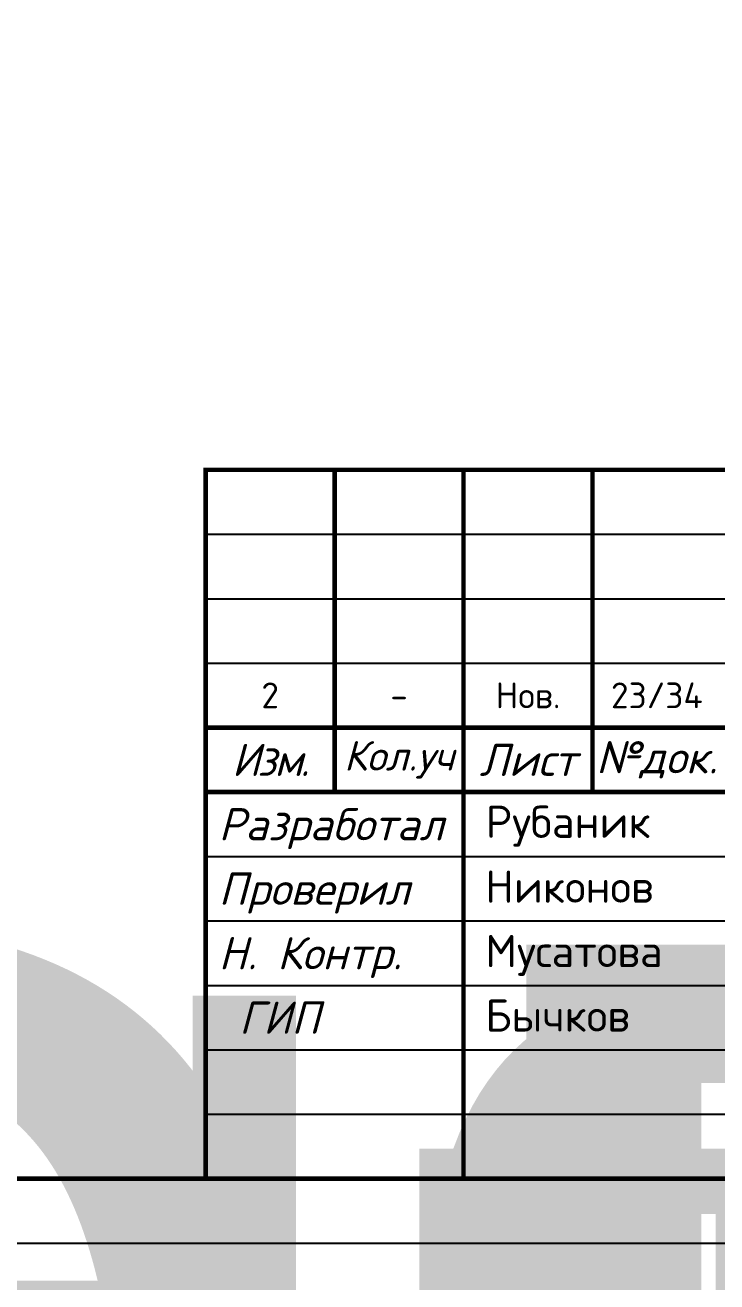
# Model space of a CAD drawing. Header units: millimetres. Extents: x 148937 to 2048786, y 870 to 351006.
# Drawn here: x 734084 to 739450, y 225941 to 235691 of the extents above; entities that cross this region are included whole.
import ezdxf
from ezdxf.enums import TextEntityAlignment as Align

# ---------------------------------------------------------------- set-up
doc = ezdxf.new("R2018")
doc.units = ezdxf.units.MM
doc.styles.add('ICOCPEUR', font='isocpeur.ttf', dxfattribs={"height": 2})
doc.styles.add('М2.5', font='isocpeui.ttf', dxfattribs={"height": 2.5})
doc.styles.add('М3', font='isocpeui.ttf', dxfattribs={"height": 3})

# ---------------------------------------------------------------- blocks, each defined once
blk = doc.blocks.new('*U427')
at = {"style": 'М2.5'}
for tag, height, p in [('ГРАФА_ЗАКАЗЧИК', 2.5, (474.054, 55)), ('ГРАФА_10Ф3-1', 2.5, (405, 32.5)), ('ГРАФА_13Ф3-1', 2.5, (460, 32.5)), ('ГРАФА_10Ф3-2', 2.5, (405, 27.5)), ('ГРАФА_13Ф3-2', 2.5, (460, 27.5)), ('ГРАФА_10Ф3-3', 2.5, (405, 22.5)), ('ГРАФА_13Ф3-3', 2.5, (460, 22.5)), ('ГРАФА_10Ф3-4', 2.5, (405, 17.5)), ('ГРАФА_13Ф3-4', 2.5, (460, 17.5)), ('ГРАФА_10Ф3-5', 2.5, (405, 12.5)), ('ГРАФА_13Ф3-5', 2.5, (460, 12.5)), ('ГРАФА_10Ф3-6', 2.5, (405, 7.5)), ('ГРАФА_13Ф3-6', 2.5, (460, 7.5)), ('СВОЙСТВА_2', 3, (549.573, 2.5)), ('ФОРМАТ', 3, (527.515, 2.5))]:
    blk.add_attdef(tag, text='', height=height, dxfattribs=at).set_placement(p, align=Align.MIDDLE_LEFT)
at = {"style": 'М3'}
for tag, p in [('ГРАФА_1Ф3', (529, 55)), ('ГРАФА_6Ф3', (546.5, 25)), ('ГРАФА_7Ф3', (562.5, 25)), ('ГРАФА_8Ф3', (580, 25))]:
    blk.add_attdef(tag, text='', height=3, dxfattribs=at).set_placement(p, align=Align.MIDDLE_CENTER)
at = {"lineweight": 30, "flags": 104}
for tag, height, p in [('ГРАФА_2Ф3', 2.4, (529, 42.5)), ('ГРАФА_3Ф3', 2.5, (504, 27.5)), ('ГРАФА_4Ф3', 2.5, (504, 12.5))]:
    blk.add_attdef(tag, text='', height=height, dxfattribs=at).set_placement(p, align=Align.MIDDLE_CENTER)
blk = doc.blocks.new('*U433')
blk.add_lwpolyline([(0, 0), (420, 0), (420, 297), (0, 297)], close=True)
at = {"const_width": 0.35}
for points in [[(20, 5), (415, 5), (415, 292), (20, 292)], [(230, 60), (415, 60), (415, 5), (230, 5)]]:
    blk.add_lwpolyline(points, close=True, dxfattribs=at)
for points in [[(240, 35), (240, 60)], [(250, 5), (250, 60)], [(260, 35), (260, 60)], [(230, 40), (295, 40)], [(230, 35), (295, 35)]]:
    blk.add_lwpolyline(points, dxfattribs=at)
for points in [[(230, 55), (295, 55)], [(230, 50), (295, 50)], [(230, 45), (295, 45)], [(230, 30), (295, 30)], [(230, 25), (295, 25)], [(230, 20), (295, 20)], [(230, 15), (295, 15)], [(230, 10), (295, 10)]]:
    blk.add_lwpolyline(points)
at = {"width": 10, "attachment_point": 5, "style": 'М2.5'}
for s, insert, char_height in [('{\\T0.9;Изм.}', (235, 37.5), 2.5), ('Кол.уч', (245, 37.5), 2.3), ('Лист', (255, 37.5), 2.5), ('№док.', (265, 37.5), 2.5)]:
    blk.add_mtext(s, dxfattribs=dict(at, insert=insert, char_height=char_height))
at = {"style": 'М2.5'}
for tag, height, p in [('ГРАФА_ЗАКАЗЧИК', 2.5, (300.054, 55)), ('ГРАФА_10Ф3-1', 2.5, (231, 32.5)), ('ГРАФА_13Ф3-1', 2.5, (286, 32.5)), ('ГРАФА_10Ф3-2', 2.5, (231, 27.5)), ('ГРАФА_13Ф3-2', 2.5, (286, 27.5)), ('ГРАФА_10Ф3-3', 2.5, (231, 22.5)), ('ГРАФА_13Ф3-3', 2.5, (286, 22.5)), ('ГРАФА_10Ф3-4', 2.5, (231, 17.5)), ('ГРАФА_13Ф3-4', 2.5, (286, 17.5)), ('ГРАФА_10Ф3-5', 2.5, (231, 12.5)), ('ГРАФА_13Ф3-5', 2.5, (286, 12.5)), ('ГРАФА_10Ф3-6', 2.5, (231, 7.5)), ('ГРАФА_13Ф3-6', 2.5, (286, 7.5)), ('СВОЙСТВА_2', 3, (375.573, 2.5)), ('ФОРМАТ', 3, (353.515, 2.5))]:
    blk.add_attdef(tag, text='', height=height, dxfattribs=at).set_placement(p, align=Align.MIDDLE_LEFT)
at = {"style": 'М3'}
for tag, p in [('ГРАФА_1Ф3', (355, 55)), ('ГРАФА_6Ф3', (372.5, 25)), ('ГРАФА_7Ф3', (388.5, 25)), ('ГРАФА_8Ф3', (406, 25))]:
    blk.add_attdef(tag, text='', height=3, dxfattribs=at).set_placement(p, align=Align.MIDDLE_CENTER)
at = {"lineweight": 30, "flags": 104}
for tag, height, p in [('ГРАФА_2Ф3', 2.4, (355, 42.5)), ('ГРАФА_3Ф3', 2.5, (330, 27.5)), ('ГРАФА_4Ф3', 2.5, (330, 12.5))]:
    blk.add_attdef(tag, text='', height=height, dxfattribs=at).set_placement(p, align=Align.MIDDLE_CENTER)

msp = doc.modelspace()

# ---------------------------------------------------------------- block references
ref = msp.add_blockref('*U427', (648598.19361, 226991), dxfattribs=dict(xscale=100, yscale=100, zscale=100))
lines = msp.add_mtext('Аэропортовый комплекс на аэродроме "Левашово". I Этап. Сектор Гражданской авиации (создание технической возможности эксплуатации гражданских судов по МК-258). Этап I.II', dxfattribs={"insert": (701498.15642, 231241), "char_height": 11562.6848732, "attachment_point": 1})
ref.add_attrib('ГРАФА_2Ф3', '', (701498.15642, 231241), dxfattribs={"flags": 104}).embed_mtext(lines)
lines = msp.add_mtext('Служебное здание АС', dxfattribs={"insert": (698998.16881, 229741), "char_height": 6805.0588275, "attachment_point": 1})
ref.add_attrib('ГРАФА_3Ф3', '', (698998.16881, 229741), dxfattribs={"flags": 104}).embed_mtext(lines)
lines = msp.add_mtext('Раскладка панелей в осях 1-10; в осях 10-1; в осях В-А', dxfattribs={"insert": (698998.16881, 228241), "char_height": 5459.6348217, "attachment_point": 1})
ref.add_attrib('ГРАФА_4Ф3', '', (698998.16881, 228241), dxfattribs={"flags": 104}).embed_mtext(lines)
ref = msp.add_blockref('*U433', (712485, 226241), dxfattribs=dict(xscale=100, yscale=100, zscale=100))
ref.add_attrib('ГРАФА_10Ф3-1', 'Разработал', dxfattribs={"height": 250, "style": 'М2.5'}).set_placement((735584.97521, 229491), align=Align.MIDDLE_LEFT)
ref.add_attrib('ГРАФА_10Ф3-2', 'Проверил', dxfattribs={"height": 250, "style": 'М2.5'}).set_placement((735584.97521, 228991), align=Align.MIDDLE_LEFT)
ref.add_attrib('ГРАФА_10Ф3-3', 'Н. Контр.', dxfattribs={"height": 250, "style": 'М2.5'}).set_placement((735584.97521, 228491), align=Align.MIDDLE_LEFT)
ref.add_attrib('ГРАФА_10Ф3-4', ' ГИП', dxfattribs={"height": 250, "style": 'М2.5'}).set_placement((735584.97521, 227991), align=Align.MIDDLE_LEFT)

# ---------------------------------------------------------------- texts
at = {"color": 0, "lineweight": -2, "style": 'ICOCPEUR'}
for s, insert, char_height, width, attachment_point in [('2', (735984.97521, 230491), 200, 1000, 5), ('Нов.', (737984.97521, 230491), 200, 1000, 5), ('23/34', (738984.97521, 230491), 200, 1000, 5), ('-', (736984.97521, 230491), 200, 1000, 5), ('Рубаник', (737657.49079, 229635.00988), 250, 1672.8532521, 1), ('Никонов', (737654.06888, 229132.34786), 250, 1672.8532521, 1), ('Мусатова', (737654.06888, 228632.34786), 250, 1672.8532521, 1), ('Бычков', (737654.06888, 228132.34786), 250, 1672.8532521, 1)]:
    msp.add_mtext(s, dxfattribs=dict(at, insert=insert, char_height=char_height, width=width, attachment_point=attachment_point))

doc.saveas('drawing.dxf')
